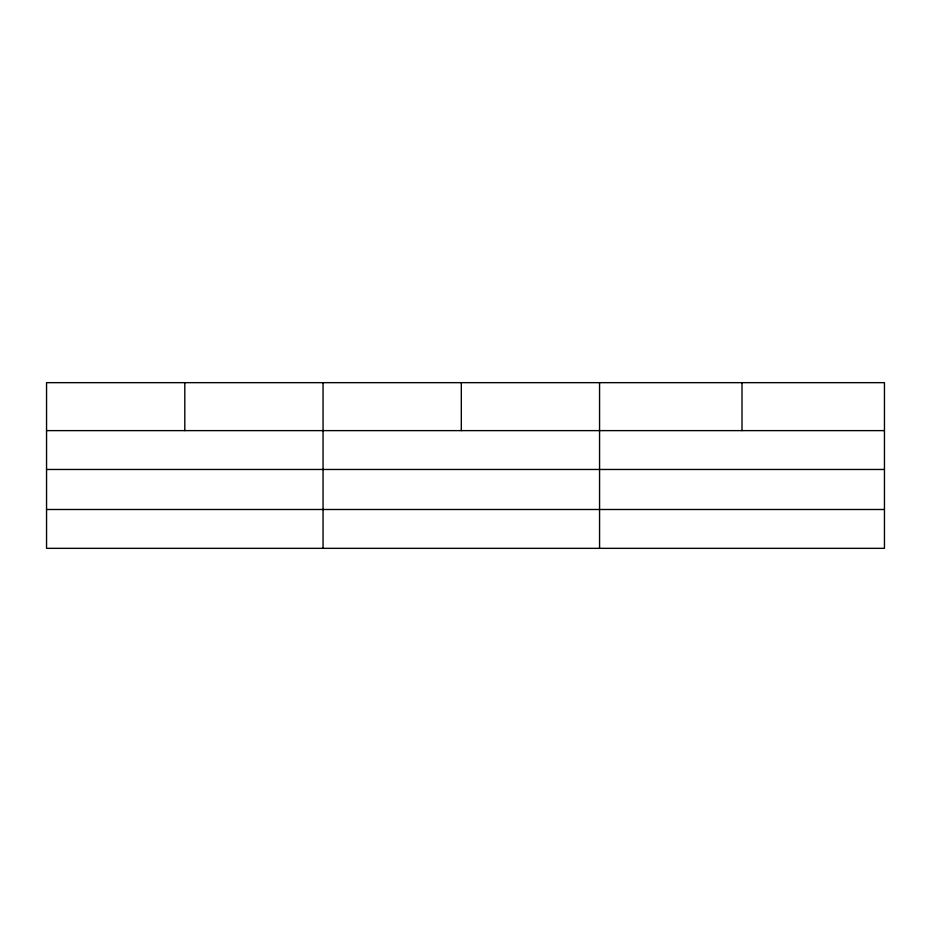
<?xml version="1.0" encoding="UTF-8"?>
<svg xmlns="http://www.w3.org/2000/svg" width="931" height="931" viewBox="0 0 931 931"><rect width="100%" height="100%" fill="white"/><g stroke="black" fill="none" stroke-linecap="round" stroke-linejoin="round"><path stroke-width="1.4" d="M884.45 469.468L884.45 382.664L46.55 382.664L46.55 548.336L884.45 548.336L884.45 469.468L46.55 469.468M46.55 430.622L884.45 430.622M46.55 509.49L884.45 509.49M742.007 382.664L742.007 430.622M599.564 382.664L599.564 548.336M461.31 382.664L461.31 430.622M323.057 382.664L323.057 548.336M184.804 382.664L184.804 430.622"/></g></svg>
